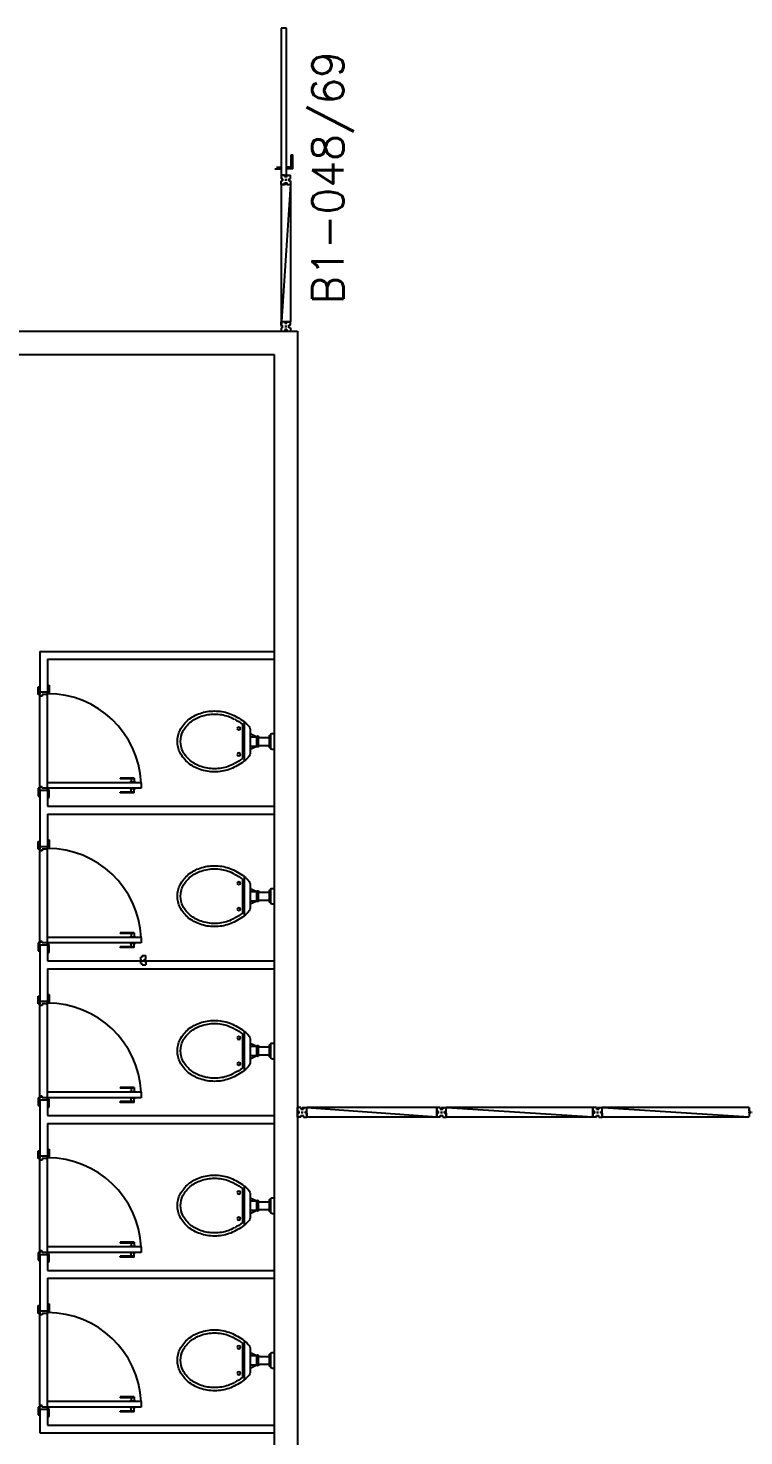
# Model space of a CAD drawing. Extents: x -31 to 207, y 425 to 518.
# Drawn here: x 28.64 to 33.22, y 499.26 to 508.27 of the extents above; entities that cross this region are included whole.
import ezdxf

# ---------------------------------------------------------------- set-up
doc = ezdxf.new("R2010")
doc.units = 0
doc.header["$LTSCALE"] = 0.01
doc.header["$MEASUREMENT"] = 0
doc.layers.get('0').update_dxf_attribs({"linetype": 'CONTINUOUS'})
for name, color, linetype in [('ALV', 2, 'CONTINUOUS'), ('DIV', 2, 'CONTINUOUS'), ('PEÇAS', 1, 'CONTINUOUS'), ('PORTA', 2, 'CONTINUOUS'), ('SOLEIRA', 1, 'CONTINUOUS'), ('TEXTO-ENDEREÇO', 2, 'CONTINUOUS')]:
    doc.layers.add(name, color=color, linetype=linetype)
doc.styles.add('UNB-100-1', font='simplex.shx', dxfattribs={"height": 0.2})

# ---------------------------------------------------------------- blocks, each defined once
blk = doc.blocks.new('VDC-P')
for p, q in [((-0.1266, 0.1921), (0.1266, 0.1921)), ((-0.1089, 0.2021), (0.1089, 0.2021)), ((-0.0678, 0.1521), (0.0678, 0.1521)), ((-0.05, 0.1521), (-0.03, 0.1097)), ((-0.03, 0.1521), (-0.03, 0.1097)), ((0.03, 0.1097), (-0.03, 0.1097)), ((0.03, 0.0997), (-0.03, 0.0997)), ((-0.025, 0.0997), (-0.025, 0.03)), ((0.025, 0.0997), (0.025, 0.03)), ((0.03, 0.1521), (0.03, 0.1097)), ((0.05, 0.1521), (0.03, 0.1097)), ((-0.05, 0.015), (-0.05, 0)), ((-0.05, 0), (0.05, 0)), ((0.045, 0.02), (-0.045, 0.02)), ((-0.04, 0.025), (-0.04, 0.02)), ((0.035, 0.03), (-0.035, 0.03)), ((0.04, 0.025), (0.04, 0.02)), ((0.05, 0.015), (0.05, 0))]:
    blk.add_line(p, q)
for points in [[(0.1596, 0.2442, 0.050424), (0.1796, 0.2882, 0.082137), (0.195, 0.3811, 0.082137), (0.1796, 0.4739, 0.090148), (0.1379, 0.549, 0.104406), (0.0726, 0.6013, 0.117345), (0, 0.6186, 0.117345), (-0.0726, 0.6013, 0.104406), (-0.1379, 0.549, 0.090148), (-0.1796, 0.4739, 0.082137), (-0.195, 0.3811, 0.082137)], [(0.1423, 0.2543, 0.050424), (0.1607, 0.2946, 0.082137), (0.175, 0.3811, 0.082137), (0.1607, 0.4675, 0.090148), (0.1224, 0.5363, 0.104406), (0.0636, 0.5834, 0.117345), (0, 0.5986, 0.117345), (-0.0636, 0.5834, 0.104406), (-0.1224, 0.5363, 0.090148), (-0.1607, 0.4675, 0.082137), (-0.175, 0.3811, 0.082137)], [(-0.195, 0.3811, 0.082137), (-0.1796, 0.2882, 0.050424), (-0.1596, 0.2442, 0.104406)], [(-0.175, 0.3811, 0.082137), (-0.1607, 0.2946, 0.050424), (-0.1423, 0.2543, 0.050424)]]:
    blk.add_lwpolyline(points, format="xyb")
for centre in [(-0.083, 0.2256), (0.083, 0.2256)]:
    blk.add_circle(centre, 0.0101)
for centre, radius, start, end in [((0.0804, 0.3597), 0.2663, 205.68633, 226.75578), ((0.0804, 0.3597), 0.2463, 205.68633, 219.7706), ((-0.0804, 0.3597), 0.2663, 313.24422, 334.31367), ((-0.0804, 0.3597), 0.2463, 320.2294, 334.31367), ((-0.0678, 0.2021), 0.05, 226.75578, 270), ((-0.03, 0.1047), 0.005, 90, 270), ((0.03, 0.1047), 0.005, 270, 90), ((0.0678, 0.2021), 0.05, 270, 313.24422), ((-0.045, 0.015), 0.005, 90, 180), ((-0.035, 0.025), 0.005, 90, 180), ((0.035, 0.025), 0.005, 0, 90), ((0.045, 0.015), 0.005, 360, 90)]:
    blk.add_arc(centre, radius, start, end)
blk = doc.blocks.new('A$C05182219')
at = {"layer": 'DIV'}
for p, q in [((0, 0.038), (0, 0.06)), ((0.024, 0.06), (0, 0.06)), ((0, 0.038), (0.01, 0.038)), ((0, 0.022), (0, 0)), ((0, 0.022), (0.01, 0.022)), ((0, 0), (0.024, 0)), ((0.01, 0.022), (0.01, 0.038)), ((0.024, 0.0505), (0.024, 0.06)), ((0.024, 0.0505), (0.024, 0.06)), ((0.024, 0.0505), (0.036, 0.0505)), ((0.036, 0.0505), (0.024, 0.0505)), ((0.036, 0.0115), (0.024, 0.0115)), ((0.024, 0.0115), (0.024, 0)), ((0.0249, 0.03), (0.0351, 0.03)), ((0.0351, 0.03), (0.0249, 0.03)), ((0.03, 0.0249), (0.03, 0.0351)), ((0.03, 0.0351), (0.03, 0.0249)), ((0.03, 0.0249), (0.03, 0.0351)), ((0.036, 0.0505), (0.036, 0.06)), ((0.036, 0.0505), (0.036, 0.06)), ((0.036, 0.06), (0.06, 0.06)), ((0.036, 0.0115), (0.036, 0)), ((0.06, 0), (0.036, 0)), ((0.05, 0.022), (0.05, 0.038)), ((0.06, 0.038), (0.05, 0.038)), ((0.06, 0.022), (0.05, 0.022)), ((0.06, 0.038), (0.06, 0.06)), ((0.06, 0.022), (0.06, 0))]:
    blk.add_line(p, q, dxfattribs=at)
blk = doc.blocks.new('MTINI-SLS')
for p, q in [((-0.0051, 0), (0.0051, 0)), ((0, 0.0009), (0, 0.02)), ((0.008, 0.02), (0, 0.02)), ((0, -0.0051), (0, 0.0051)), ((0, -0.02), (0, 0.0009)), ((0.008, 0.03), (0.03, 0.03)), ((0.008, 0.03), (0.008, 0.02)), ((0.0205, 0.006), (0.0205, -0.006)), ((0.0205, 0.006), (0.03, 0.006)), ((0.0205, -0.004), (0.0205, 0.004)), ((0.0225, 0.006), (0.03, 0.006)), ((0.03, 0.006), (0.03, 0.03)), ((0, -0.02), (0.008, -0.02)), ((0.008, -0.03), (0.008, -0.02)), ((0.008, -0.03), (0.03, -0.03)), ((0.0205, -0.006), (0.03, -0.006)), ((0.0225, -0.006), (0.03, -0.006)), ((0.03, -0.006), (0.03, -0.03))]:
    blk.add_line(p, q)
blk = doc.blocks.new('DIVMT-SLS')
for p, q in [((-0.03, 0.03), (-0.03, 0.006)), ((-0.008, 0.03), (-0.03, 0.03)), ((-0.0185, 0.006), (-0.03, 0.006)), ((-0.0185, -0.006), (-0.0185, 0.006)), ((-0.008, 0.03), (-0.008, 0.02)), ((-0.008, 0.02), (0.008, 0.02)), ((-0.0051, 0), (0.0051, 0)), ((0.0051, 0), (-0.0051, 0)), ((-0.0051, 0), (0.0051, 0)), ((0.97, -0.03), (0, 0.03)), ((0, -0.0051), (0, 0.0051)), ((0, 0.0051), (0, -0.0051)), ((0.008, 0.03), (0.008, 0.02)), ((0.008, 0.03), (0.03, 0.03)), ((0.0205, 0.006), (0.03, 0.006)), ((0.0205, -0.006), (0.0205, 0.006)), ((0.0205, 0.006), (0.0205, -0.006)), ((0.0205, 0.006), (0.03, 0.006)), ((0.97, 0.03), (0.03, 0.03)), ((0.03, 0.006), (0.03, 0.03)), ((0.03, -0.03), (0.03, 0.03)), ((0.03, -0.005), (0.03, 0.005)), ((0.97, 0.03), (0.97, 0.009)), ((0.97, 0.009), (0.97, 0.027)), ((0.9795, 0.006), (0.97, 0.006)), ((0.97, -0.005), (0.97, 0.005)), ((0.9795, 0.006), (0.9795, -0.006)), ((1.0051, 0), (0.9949, 0)), ((1, 0.0051), (1, -0.0051)), ((-0.0185, -0.006), (-0.03, -0.006)), ((-0.03, -0.03), (-0.03, -0.006)), ((-0.008, -0.03), (-0.03, -0.03)), ((-0.008, -0.03), (-0.008, -0.02)), ((-0.008, -0.02), (0.008, -0.02)), ((0.008, -0.03), (0.008, -0.02)), ((0.008, -0.03), (0.03, -0.03)), ((0.0205, -0.006), (0.03, -0.006)), ((0.0205, -0.006), (0.03, -0.006)), ((0.03, -0.006), (0.03, -0.03)), ((0.97, -0.03), (0.03, -0.03)), ((0.9795, -0.006), (0.97, -0.006)), ((0.97, -0.009), (0.97, -0.027))]:
    blk.add_line(p, q)

msp = doc.modelspace()

# ---------------------------------------------------------------- linework, layer by layer
at = {"layer": 'ALV'}
for p, q in [((25.3919, 506.3284), (30.3619, 506.3284)), ((30.3619, 506.3284), (30.3619, 498.2784)), ((30.3619, 506.3284), (30.3619, 498.2784)), ((27.3619, 506.1784), (30.2119, 506.1784)), ((30.2119, 506.1784), (30.2119, 498.4284))]:
    msp.add_line(p, q, dxfattribs=at)
at = {"layer": 'DIV'}
for p, q in [((30.2919, 508.2672), (30.2569, 508.2672)), ((30.2569, 508.2672), (30.2569, 508.1387)), ((30.2569, 508.2672), (30.2569, 508.1244)), ((30.2569, 508.2672), (30.2569, 507.3272)), ((30.2919, 507.3272), (30.2919, 508.2672)), ((30.3215, 507.3772), (30.3215, 507.4572)), ((30.3215, 507.4572), (30.3314, 507.4572)), ((30.3315, 507.3672), (30.3315, 507.4572)), ((30.2169, 507.3672), (30.2569, 507.3672)), ((30.2269, 507.3772), (30.2569, 507.3772)), ((30.2569, 507.3272), (30.2919, 507.3272)), ((30.3215, 507.3772), (30.2915, 507.3772)), ((30.3315, 507.3672), (30.2915, 507.3672)), ((30.2569, 507.2672), (30.2779, 507.2672)), ((30.3169, 507.2672), (30.2569, 506.3584)), ((30.2569, 507.2672), (30.2569, 506.3884)), ((30.2779, 507.2672), (30.2599, 507.2672)), ((30.2809, 507.2767), (30.2809, 507.2672)), ((30.2809, 507.2767), (30.2929, 507.2767)), ((30.2818, 507.2972), (30.292, 507.2972)), ((30.2919, 507.2672), (30.2819, 507.2672)), ((30.2869, 507.3023), (30.2869, 507.2921)), ((30.2929, 507.2767), (30.2929, 507.2672)), ((30.2959, 507.2672), (30.3139, 507.2672)), ((30.3169, 507.2672), (30.3169, 506.3884)), ((30.3169, 506.3884), (30.2569, 506.3884)), ((30.2569, 506.3664), (30.2569, 506.3884)), ((30.2809, 506.3884), (30.2569, 506.3884)), ((30.2569, 506.3664), (30.2669, 506.3664)), ((30.2569, 506.3504), (30.2669, 506.3504)), ((30.2569, 506.3504), (30.2569, 506.3284)), ((30.2669, 506.3504), (30.2669, 506.3664)), ((30.2809, 506.3789), (30.2809, 506.3884)), ((30.2809, 506.3789), (30.2809, 506.3884)), ((30.2809, 506.3789), (30.2929, 506.3789)), ((30.2929, 506.3789), (30.2809, 506.3789)), ((30.2929, 506.3399), (30.2809, 506.3399)), ((30.2809, 506.3399), (30.2809, 506.3284)), ((30.2818, 506.3584), (30.292, 506.3584)), ((30.292, 506.3584), (30.2818, 506.3584)), ((30.2919, 506.3884), (30.2819, 506.3884)), ((30.2869, 506.3533), (30.2869, 506.3635)), ((30.2869, 506.3635), (30.2869, 506.3533)), ((30.2869, 506.3533), (30.2869, 506.3635)), ((30.2929, 506.3789), (30.2929, 506.3884)), ((30.2929, 506.3789), (30.2929, 506.3884)), ((30.2929, 506.3884), (30.3169, 506.3884)), ((30.2929, 506.3399), (30.2929, 506.3284)), ((30.3069, 506.3504), (30.3069, 506.3664)), ((30.3169, 506.3664), (30.3069, 506.3664)), ((30.3169, 506.3504), (30.3069, 506.3504)), ((30.3169, 506.3664), (30.3169, 506.3884)), ((30.3169, 506.3504), (30.3169, 506.3284)), ((28.7119, 504.2784), (28.7119, 504.0184)), ((28.7119, 504.2784), (30.2119, 504.2784)), ((28.7619, 504.2284), (28.7619, 504.0184)), ((28.7619, 504.2284), (30.2119, 504.2284)), ((28.7619, 504.0184), (28.7119, 504.0184)), ((28.7119, 503.3884), (28.7119, 503.0284)), ((28.7619, 503.3884), (28.7119, 503.3884)), ((28.7619, 503.3884), (28.7619, 503.2884)), ((28.7619, 503.2884), (30.2119, 503.2884)), ((28.7619, 503.2384), (28.7619, 503.0284)), ((28.7619, 503.2384), (30.2119, 503.2384)), ((28.7619, 503.0284), (28.7119, 503.0284)), ((28.7619, 502.3984), (28.7119, 502.3984)), ((28.7119, 502.3984), (28.7119, 502.0384)), ((28.7619, 502.3984), (28.7619, 502.2984)), ((28.7619, 502.2984), (30.2119, 502.2984)), ((28.7619, 502.2484), (30.2119, 502.2484)), ((28.7619, 502.2484), (28.7619, 502.0384)), ((28.7619, 502.0384), (28.7119, 502.0384)), ((28.7619, 501.4084), (28.7119, 501.4084)), ((28.7119, 501.4084), (28.7119, 501.0484)), ((28.7619, 501.4084), (28.7619, 501.3084)), ((28.7619, 501.3084), (30.2119, 501.3084)), ((30.3619, 501.3596), (30.3619, 501.3386)), ((30.3619, 501.2996), (30.3619, 501.3596)), ((30.3619, 501.3596), (30.3619, 501.3356)), ((30.3839, 501.3596), (30.3619, 501.3596)), ((30.3619, 501.3386), (30.3619, 501.3566)), ((30.3714, 501.3356), (30.3619, 501.3356)), ((30.3734, 501.3356), (30.3619, 501.3356)), ((30.3619, 501.3246), (30.3619, 501.3346)), ((30.3714, 501.3236), (30.3619, 501.3236)), ((30.3734, 501.3236), (30.3619, 501.3236)), ((30.3619, 501.2996), (30.3619, 501.3236)), ((30.3619, 501.3206), (30.3619, 501.3026)), ((30.3839, 501.2996), (30.3619, 501.2996)), ((30.3714, 501.3356), (30.3714, 501.3236)), ((30.3734, 501.3236), (30.3734, 501.3356)), ((30.3839, 501.3596), (30.3839, 501.3496)), ((30.3839, 501.3496), (30.3999, 501.3496)), ((30.3839, 501.2996), (30.3839, 501.3096)), ((30.3839, 501.3096), (30.3999, 501.3096)), ((30.397, 501.3296), (30.3868, 501.3296)), ((30.3868, 501.3296), (30.397, 501.3296)), ((30.397, 501.3296), (30.3868, 501.3296)), ((30.3868, 501.3296), (30.397, 501.3296)), ((31.2538, 501.2996), (30.3919, 501.3596)), ((30.3919, 501.3347), (30.3919, 501.3245)), ((30.3919, 501.3245), (30.3919, 501.3347)), ((30.3919, 501.3347), (30.3919, 501.3245)), ((30.3999, 501.3596), (30.3999, 501.3496)), ((30.3999, 501.3596), (30.4219, 501.3596)), ((30.3999, 501.2996), (30.3999, 501.3096)), ((30.3999, 501.2996), (30.4219, 501.2996)), ((30.4124, 501.3356), (30.4219, 501.3356)), ((30.4124, 501.3236), (30.4124, 501.3356)), ((30.4124, 501.3356), (30.4124, 501.3236)), ((30.4124, 501.3356), (30.4219, 501.3356)), ((30.4124, 501.3236), (30.4219, 501.3236)), ((30.4124, 501.3236), (30.4219, 501.3236)), ((31.2538, 501.3596), (30.4219, 501.3596)), ((30.4219, 501.3356), (30.4219, 501.3596)), ((30.4219, 501.2996), (30.4219, 501.3596)), ((30.4219, 501.3246), (30.4219, 501.3346)), ((30.4219, 501.3236), (30.4219, 501.2996)), ((31.2538, 501.2996), (30.4219, 501.2996)), ((31.2538, 501.3596), (31.2538, 501.3386)), ((31.2538, 501.2996), (31.2538, 501.3596)), ((31.2538, 501.3596), (31.2538, 501.3386)), ((31.2538, 501.3386), (31.2538, 501.3566)), ((31.2538, 501.3386), (31.2538, 501.3566)), ((31.2633, 501.3356), (31.2538, 501.3356)), ((31.2633, 501.3356), (31.2538, 501.3356)), ((31.2538, 501.3246), (31.2538, 501.3346)), ((31.2538, 501.3246), (31.2538, 501.3346)), ((31.2633, 501.3236), (31.2538, 501.3236)), ((31.2633, 501.3236), (31.2538, 501.3236)), ((31.2538, 501.3206), (31.2538, 501.3026)), ((31.2538, 501.3206), (31.2538, 501.3026)), ((31.2633, 501.3356), (31.2633, 501.3236)), ((31.2633, 501.3356), (31.2633, 501.3236)), ((31.2889, 501.3296), (31.2787, 501.3296)), ((31.2889, 501.3296), (31.2787, 501.3296)), ((31.2838, 501.3347), (31.2838, 501.3245)), ((31.2838, 501.3347), (31.2838, 501.3245)), ((32.2538, 501.3596), (32.2538, 501.3386)), ((32.2538, 501.2996), (32.2538, 501.3596)), ((32.2538, 501.3386), (32.2538, 501.3566)), ((32.2633, 501.3356), (32.2538, 501.3356)), ((32.2538, 501.3246), (32.2538, 501.3346)), ((32.2633, 501.3236), (32.2538, 501.3236)), ((32.2538, 501.3206), (32.2538, 501.3026)), ((32.2633, 501.3356), (32.2633, 501.3236)), ((32.2889, 501.3296), (32.2787, 501.3296)), ((32.2838, 501.3347), (32.2838, 501.3245)), ((28.7619, 501.2584), (28.7619, 501.0484)), ((28.7619, 501.2584), (30.2119, 501.2584)), ((28.7619, 501.0484), (28.7119, 501.0484)), ((28.7619, 500.4184), (28.7119, 500.4184)), ((28.7119, 500.4184), (28.7119, 500.0584)), ((28.7619, 500.4184), (28.7619, 500.3184)), ((28.7619, 500.3184), (30.2119, 500.3184)), ((28.7619, 500.2684), (30.2119, 500.2684)), ((28.7619, 500.2684), (28.7619, 500.0584)), ((28.7619, 500.0584), (28.7119, 500.0584)), ((28.7619, 499.4284), (28.7119, 499.4284)), ((28.7119, 499.4284), (28.7119, 499.2784)), ((28.7619, 499.4284), (28.7619, 499.3284)), ((28.7619, 499.3284), (30.2119, 499.3284)), ((28.7119, 499.2784), (30.2119, 499.2784))]:
    msp.add_line(p, q, dxfattribs=at)
at = {"layer": 'PORTA'}
for p, q in [((28.7019, 504.0534), (28.7119, 504.0534)), ((28.7019, 504.0034), (28.7019, 504.0534)), ((28.7119, 504.0034), (28.7019, 504.0034)), ((28.7119, 504.0184), (28.7119, 504.0034)), ((28.7119, 503.9934), (28.7119, 504.0034)), ((28.7269, 503.9934), (28.7119, 503.9934)), ((28.7619, 504.0034), (28.7269, 504.0034)), ((28.7269, 504.0034), (28.7269, 503.9934)), ((28.7619, 504.0634), (28.7719, 504.0634)), ((28.7619, 504.0184), (28.7619, 504.0134)), ((28.7719, 504.0134), (28.7619, 504.0134)), ((28.7619, 504.0134), (28.7619, 504.0034)), ((28.7719, 504.0634), (28.7719, 504.0134)), ((29.3619, 503.4384), (28.7619, 503.4384)), ((28.7619, 503.4034), (28.7619, 503.4384)), ((29.3169, 503.4684), (29.2269, 503.4684)), ((29.2269, 503.4684), (29.2269, 503.4634)), ((29.3169, 503.4634), (29.2269, 503.4634)), ((29.2894, 503.4414), (29.2894, 503.4384)), ((29.3244, 503.4414), (29.2894, 503.4414)), ((29.2969, 503.4634), (29.2969, 503.4414)), ((29.3169, 503.4684), (29.3169, 503.4414)), ((29.3244, 503.4414), (29.3244, 503.4384)), ((29.3619, 503.4384), (29.3619, 503.4034)), ((28.7019, 503.4034), (28.7019, 503.3534)), ((28.7119, 503.4034), (28.7019, 503.4034)), ((28.7019, 503.3534), (28.7119, 503.3534)), ((28.7269, 503.4134), (28.7119, 503.4134)), ((28.7119, 503.4134), (28.7119, 503.4034)), ((28.7119, 503.3884), (28.7119, 503.4034)), ((28.7269, 503.4034), (28.7269, 503.4134)), ((28.7619, 503.4034), (28.7269, 503.4034)), ((28.7619, 503.3934), (28.7619, 503.4034)), ((29.3619, 503.4034), (28.7619, 503.4034)), ((28.7719, 503.3934), (28.7619, 503.3934)), ((28.7619, 503.3884), (28.7619, 503.3934)), ((28.7719, 503.3434), (28.7719, 503.3934)), ((29.3169, 503.3784), (29.2269, 503.3784)), ((29.2269, 503.3734), (29.2269, 503.3784)), ((29.3169, 503.3734), (29.2269, 503.3734)), ((29.2894, 503.4004), (29.2894, 503.4034)), ((29.3244, 503.4004), (29.2894, 503.4004)), ((29.2969, 503.3784), (29.2969, 503.4004)), ((29.3169, 503.3734), (29.3169, 503.4004)), ((29.3244, 503.4004), (29.3244, 503.4034)), ((28.7619, 503.3434), (28.7719, 503.3434)), ((28.7019, 503.0134), (28.7019, 503.0634)), ((28.7019, 503.0634), (28.7119, 503.0634)), ((28.7119, 503.0134), (28.7019, 503.0134)), ((28.7119, 503.0284), (28.7119, 503.0134)), ((28.7119, 503.0034), (28.7119, 503.0134)), ((28.7269, 503.0034), (28.7119, 503.0034)), ((28.7269, 503.0134), (28.7269, 503.0034)), ((28.7619, 503.0134), (28.7269, 503.0134)), ((28.7619, 503.0734), (28.7719, 503.0734)), ((28.7619, 503.0284), (28.7619, 503.0234)), ((28.7619, 503.0234), (28.7619, 503.0134)), ((28.7719, 503.0234), (28.7619, 503.0234)), ((28.7719, 503.0734), (28.7719, 503.0234)), ((29.3619, 502.4484), (28.7619, 502.4484)), ((28.7619, 502.4134), (28.7619, 502.4484)), ((29.3169, 502.4784), (29.2269, 502.4784)), ((29.2269, 502.4784), (29.2269, 502.4734)), ((29.3169, 502.4734), (29.2269, 502.4734)), ((29.2894, 502.4514), (29.2894, 502.4484)), ((29.3244, 502.4514), (29.2894, 502.4514)), ((29.2969, 502.4734), (29.2969, 502.4514)), ((29.3169, 502.4784), (29.3169, 502.4514)), ((29.3244, 502.4514), (29.3244, 502.4484)), ((29.3619, 502.4484), (29.3619, 502.4134)), ((28.7119, 502.4134), (28.7019, 502.4134)), ((28.7019, 502.4134), (28.7019, 502.3634)), ((28.7019, 502.3634), (28.7119, 502.3634)), ((28.7269, 502.4234), (28.7119, 502.4234)), ((28.7119, 502.4234), (28.7119, 502.4134)), ((28.7119, 502.3984), (28.7119, 502.4134)), ((28.7269, 502.4134), (28.7269, 502.4234)), ((28.7619, 502.4134), (28.7269, 502.4134)), ((28.7619, 502.4034), (28.7619, 502.4134)), ((29.3619, 502.4134), (28.7619, 502.4134)), ((28.7719, 502.4034), (28.7619, 502.4034)), ((28.7619, 502.3984), (28.7619, 502.4034)), ((28.7719, 502.3534), (28.7719, 502.4034)), ((29.2269, 502.3834), (29.2269, 502.3884)), ((29.3169, 502.3884), (29.2269, 502.3884)), ((29.3169, 502.3834), (29.2269, 502.3834)), ((29.2894, 502.4104), (29.2894, 502.4134)), ((29.3244, 502.4104), (29.2894, 502.4104)), ((29.2969, 502.3884), (29.2969, 502.4104)), ((29.3169, 502.3834), (29.3169, 502.4104)), ((29.3244, 502.4104), (29.3244, 502.4134)), ((28.7619, 502.3534), (28.7719, 502.3534)), ((28.7019, 502.0734), (28.7119, 502.0734)), ((28.7019, 502.0234), (28.7019, 502.0734)), ((28.7119, 502.0234), (28.7019, 502.0234)), ((28.7119, 502.0384), (28.7119, 502.0234)), ((28.7119, 502.0134), (28.7119, 502.0234)), ((28.7269, 502.0134), (28.7119, 502.0134)), ((28.7619, 502.0234), (28.7269, 502.0234)), ((28.7269, 502.0234), (28.7269, 502.0134)), ((28.7619, 502.0834), (28.7719, 502.0834)), ((28.7619, 502.0384), (28.7619, 502.0334)), ((28.7719, 502.0334), (28.7619, 502.0334)), ((28.7619, 502.0334), (28.7619, 502.0234)), ((28.7719, 502.0834), (28.7719, 502.0334)), ((29.3619, 501.4584), (28.7619, 501.4584)), ((28.7619, 501.4234), (28.7619, 501.4584)), ((29.3169, 501.4884), (29.2269, 501.4884)), ((29.2269, 501.4884), (29.2269, 501.4834)), ((29.3169, 501.4834), (29.2269, 501.4834)), ((29.2894, 501.4614), (29.2894, 501.4584)), ((29.3244, 501.4614), (29.2894, 501.4614)), ((29.2969, 501.4834), (29.2969, 501.4614)), ((29.3169, 501.4884), (29.3169, 501.4614)), ((29.3244, 501.4614), (29.3244, 501.4584)), ((29.3619, 501.4584), (29.3619, 501.4234)), ((28.7119, 501.4234), (28.7019, 501.4234)), ((28.7019, 501.4234), (28.7019, 501.3734)), ((28.7019, 501.3734), (28.7119, 501.3734)), ((28.7269, 501.4334), (28.7119, 501.4334)), ((28.7119, 501.4334), (28.7119, 501.4234)), ((28.7119, 501.4084), (28.7119, 501.4234)), ((28.7269, 501.4234), (28.7269, 501.4334)), ((28.7619, 501.4234), (28.7269, 501.4234)), ((28.7619, 501.4134), (28.7619, 501.4234)), ((29.3619, 501.4234), (28.7619, 501.4234)), ((28.7719, 501.4134), (28.7619, 501.4134)), ((28.7619, 501.4084), (28.7619, 501.4134)), ((28.7719, 501.3634), (28.7719, 501.4134)), ((29.2269, 501.3934), (29.2269, 501.3984)), ((29.3169, 501.3984), (29.2269, 501.3984)), ((29.3169, 501.3934), (29.2269, 501.3934)), ((29.2894, 501.4204), (29.2894, 501.4234)), ((29.3244, 501.4204), (29.2894, 501.4204)), ((29.2969, 501.3984), (29.2969, 501.4204)), ((29.3169, 501.3934), (29.3169, 501.4204)), ((29.3244, 501.4204), (29.3244, 501.4234)), ((28.7619, 501.3634), (28.7719, 501.3634)), ((28.7019, 501.0334), (28.7019, 501.0834)), ((28.7019, 501.0834), (28.7119, 501.0834)), ((28.7119, 501.0334), (28.7019, 501.0334)), ((28.7119, 501.0484), (28.7119, 501.0334)), ((28.7119, 501.0234), (28.7119, 501.0334)), ((28.7269, 501.0234), (28.7119, 501.0234)), ((28.7619, 501.0334), (28.7269, 501.0334)), ((28.7269, 501.0334), (28.7269, 501.0234)), ((28.7619, 501.0934), (28.7719, 501.0934)), ((28.7619, 501.0484), (28.7619, 501.0434)), ((28.7719, 501.0434), (28.7619, 501.0434)), ((28.7619, 501.0434), (28.7619, 501.0334)), ((28.7719, 501.0934), (28.7719, 501.0434)), ((29.3619, 500.4684), (28.7619, 500.4684)), ((28.7619, 500.4334), (28.7619, 500.4684)), ((29.3169, 500.4984), (29.2269, 500.4984)), ((29.2269, 500.4984), (29.2269, 500.4934)), ((29.3169, 500.4934), (29.2269, 500.4934)), ((29.2894, 500.4714), (29.2894, 500.4684)), ((29.3244, 500.4714), (29.2894, 500.4714)), ((29.2969, 500.4934), (29.2969, 500.4714)), ((29.3169, 500.4984), (29.3169, 500.4714)), ((29.3244, 500.4714), (29.3244, 500.4684)), ((29.3619, 500.4684), (29.3619, 500.4334)), ((28.7119, 500.4334), (28.7019, 500.4334)), ((28.7019, 500.4334), (28.7019, 500.3834)), ((28.7019, 500.3834), (28.7119, 500.3834)), ((28.7269, 500.4434), (28.7119, 500.4434)), ((28.7119, 500.4434), (28.7119, 500.4334)), ((28.7119, 500.4184), (28.7119, 500.4334)), ((28.7269, 500.4334), (28.7269, 500.4434)), ((28.7619, 500.4334), (28.7269, 500.4334)), ((28.7619, 500.4234), (28.7619, 500.4334)), ((29.3619, 500.4334), (28.7619, 500.4334)), ((28.7719, 500.4234), (28.7619, 500.4234)), ((28.7619, 500.4184), (28.7619, 500.4234)), ((28.7719, 500.3734), (28.7719, 500.4234)), ((29.3169, 500.4084), (29.2269, 500.4084)), ((29.2269, 500.4034), (29.2269, 500.4084)), ((29.3169, 500.4034), (29.2269, 500.4034)), ((29.2894, 500.4304), (29.2894, 500.4334)), ((29.3244, 500.4304), (29.2894, 500.4304)), ((29.2969, 500.4084), (29.2969, 500.4304)), ((29.3169, 500.4034), (29.3169, 500.4304)), ((29.3244, 500.4304), (29.3244, 500.4334)), ((28.7619, 500.3734), (28.7719, 500.3734)), ((28.7019, 500.0934), (28.7119, 500.0934)), ((28.7019, 500.0434), (28.7019, 500.0934)), ((28.7119, 500.0434), (28.7019, 500.0434)), ((28.7119, 500.0584), (28.7119, 500.0434)), ((28.7119, 500.0334), (28.7119, 500.0434)), ((28.7269, 500.0334), (28.7119, 500.0334)), ((28.7619, 500.0434), (28.7269, 500.0434)), ((28.7269, 500.0434), (28.7269, 500.0334)), ((28.7619, 500.1034), (28.7719, 500.1034)), ((28.7619, 500.0584), (28.7619, 500.0534)), ((28.7719, 500.0534), (28.7619, 500.0534)), ((28.7619, 500.0534), (28.7619, 500.0434)), ((28.7719, 500.1034), (28.7719, 500.0534)), ((29.3619, 499.4784), (28.7619, 499.4784)), ((28.7619, 499.4434), (28.7619, 499.4784)), ((29.3169, 499.5084), (29.2269, 499.5084)), ((29.2269, 499.5084), (29.2269, 499.5034)), ((29.3169, 499.5034), (29.2269, 499.5034)), ((29.2894, 499.4814), (29.2894, 499.4784)), ((29.3244, 499.4814), (29.2894, 499.4814)), ((29.2969, 499.5034), (29.2969, 499.4814)), ((29.3169, 499.5084), (29.3169, 499.4814)), ((29.3244, 499.4814), (29.3244, 499.4784)), ((29.3619, 499.4784), (29.3619, 499.4434)), ((28.7119, 499.4434), (28.7019, 499.4434)), ((28.7019, 499.4434), (28.7019, 499.3934)), ((28.7019, 499.3934), (28.7119, 499.3934)), ((28.7269, 499.4534), (28.7119, 499.4534)), ((28.7119, 499.4534), (28.7119, 499.4434)), ((28.7119, 499.4284), (28.7119, 499.4434)), ((28.7269, 499.4434), (28.7269, 499.4534)), ((28.7619, 499.4434), (28.7269, 499.4434)), ((28.7619, 499.4334), (28.7619, 499.4434)), ((29.3619, 499.4434), (28.7619, 499.4434)), ((28.7719, 499.4334), (28.7619, 499.4334)), ((28.7619, 499.4284), (28.7619, 499.4334)), ((28.7719, 499.3834), (28.7719, 499.4334)), ((29.3169, 499.4184), (29.2269, 499.4184)), ((29.2269, 499.4134), (29.2269, 499.4184)), ((29.3169, 499.4134), (29.2269, 499.4134)), ((29.2894, 499.4404), (29.2894, 499.4434)), ((29.3244, 499.4404), (29.2894, 499.4404)), ((29.2969, 499.4184), (29.2969, 499.4404)), ((29.3169, 499.4134), (29.3169, 499.4404)), ((29.3244, 499.4404), (29.3244, 499.4434)), ((28.7619, 499.3834), (28.7719, 499.3834))]:
    msp.add_line(p, q, dxfattribs=at)
at = {"layer": 'PORTA', "color": 1}
for centre in [(28.7619, 503.4084), (28.7619, 502.4184), (28.7619, 501.4284), (28.7619, 500.4384), (28.7619, 499.4484)]:
    msp.add_arc(centre, 0.6, 2.86599, 90, dxfattribs=at)
at = {"layer": 'SOLEIRA'}
for p, q in [((28.7119, 503.4134), (28.7119, 503.9934)), ((28.7619, 503.4384), (28.7619, 504.0134)), ((28.7119, 502.4234), (28.7119, 503.0034)), ((28.7619, 502.4484), (28.7619, 503.0234)), ((28.7119, 501.4334), (28.7119, 502.0134)), ((28.7619, 501.4584), (28.7619, 502.0334)), ((28.7119, 500.4434), (28.7119, 501.0234)), ((28.7619, 500.4684), (28.7619, 501.0434)), ((28.7119, 499.4534), (28.7119, 500.0334)), ((28.7619, 499.4784), (28.7619, 500.0534))]:
    msp.add_line(p, q, dxfattribs=at)

# ---------------------------------------------------------------- block references
at = {"layer": 'DIV', "rotation": 270}
msp.add_blockref('A$C05182219', (30.2569, 507.3272), dxfattribs=at)
at = {"layer": 'DIV'}
for name, p in [('MTINI-SLS', (29.3599, 502.3027)), ('DIVMT-SLS', (31.2838, 501.3296)), ('DIVMT-SLS', (32.2838, 501.3296))]:
    msp.add_blockref(name, p, dxfattribs=at)
at = {"layer": 'PEÇAS', "xscale": -1, "rotation": 90}
for p in [(30.2119, 503.703), (30.2119, 502.713), (30.2119, 501.723), (30.2119, 500.733), (30.2119, 499.743)]:
    msp.add_blockref('VDC-P', p, dxfattribs=at)

# ---------------------------------------------------------------- texts
at = {"layer": 'TEXTO-ENDEREÇO', "style": 'UNB-100-1'}
msp.add_text('B1-048/69', height=0.2, rotation=90, dxfattribs=at).set_placement((30.657, 506.5006))

doc.saveas('drawing.dxf')
